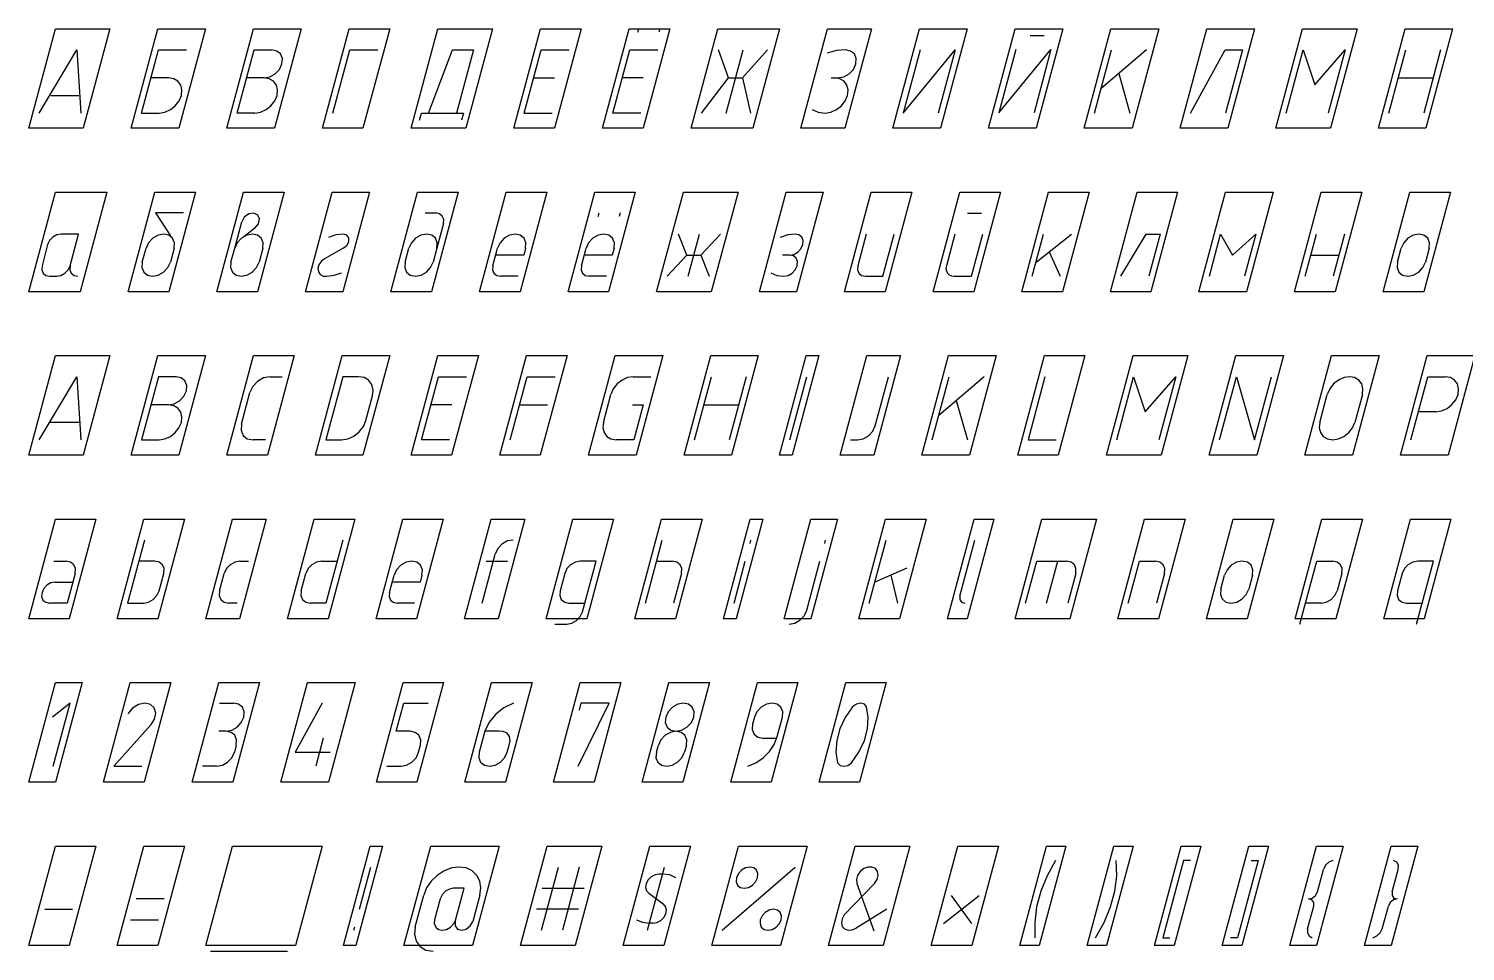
# Model space of a CAD drawing. Extents: x -1 to 358, y -93 to 9.
# Drawn here: x -1.2 to 157.5, y -92.6 to 9.3 of the extents above; entities that cross this region are included whole.
import ezdxf

# ---------------------------------------------------------------- set-up
doc = ezdxf.new("R2010")
doc.units = 0
doc.layers.get('0').update_dxf_attribs({"linetype": 'CONTINUOUS'})
for name, color, linetype in [('GOST_DIGIT', 3, 'CONTINUOUS'), ('GOST_FRAME', 4, 'CONTINUOUS'), ('GOST_LAT_LOW', 6, 'CONTINUOUS'), ('GOST_LAT_UP', 5, 'CONTINUOUS'), ('GOST_LOWER', 1, 'CONTINUOUS'), ('GOST_PUNCT', 2, 'CONTINUOUS'), ('GOST_UPPER', 7, 'CONTINUOUS')]:
    doc.layers.add(name, color=color, linetype=linetype)

# ---------------------------------------------------------------- blocks, each defined once
blk = doc.blocks.new('UP01')
for points in [[(1.1476, 1.691), (5.316, 8.6652), (5.772, 1.691)], [(2.4449, 3.6408), (5.5195, 3.6408)]]:
    blk.add_lwpolyline(points)
blk = doc.blocks.new('UP02')
for points in [[(1.1476, 1.691), (3.0163, 8.6652), (6.1159, 8.6652)], [(1.1476, 1.691), (3.0973, 1.691), (3.724, 1.7909), (4.3226, 2.066), (4.8614, 2.4909), (5.2838, 3.0408), (5.5445, 3.6408), (5.6053, 4.2408), (5.4709, 4.7656), (5.1599, 5.1907), (4.7086, 5.4655), (4.1356, 5.5656), (2.1858, 5.5656)]]:
    blk.add_lwpolyline(points)
blk = doc.blocks.new('UP03')
for points in [[(1.1476, 1.691), (3.0163, 8.6652), (4.9411, 8.6652)], [(4.1106, 5.5656), (4.7439, 5.6905), (5.331, 6.0155), (5.8149, 6.5155), (6.0757, 7.1153), (6.1364, 7.7153), (5.9205, 8.2154), (5.5075, 8.5403), (4.9411, 8.6652)], [(4.1106, 5.5656), (2.1858, 5.5656)], [(3.0724, 1.691), (3.699, 1.7909), (4.3226, 2.066), (4.8615, 2.4909), (5.2838, 3.0408), (5.5446, 3.6408), (5.6053, 4.2408), (5.4711, 4.7656), (5.1599, 5.1907), (4.6836, 5.4655), (4.1106, 5.5656)], [(3.0724, 1.691), (1.1476, 1.691)]]:
    blk.add_lwpolyline(points)
blk = doc.blocks.new('UP04')
blk.add_lwpolyline([(1.1476, 1.691), (3.0163, 8.6652), (6.0911, 8.6652)])
blk = doc.blocks.new('UP05')
for points in [[(1.9223, 1.691), (4.566, 8.6652), (6.8908, 8.6652), (5.022, 1.691)], [(0.9399, 0.9161), (1.1476, 1.691), (5.797, 1.691), (5.5893, 0.9161)]]:
    blk.add_lwpolyline(points)
blk = doc.blocks.new('UP06')
for points in [[(1.1476, 1.691), (3.0163, 8.6652), (6.116, 8.6652)], [(2.1858, 5.5656), (4.5106, 5.5656)], [(1.1476, 1.691), (4.2473, 1.691)]]:
    blk.add_lwpolyline(points)
blk = doc.blocks.new('UP07')
for points in [[(3.9137, 10.615), (4.0142, 10.99)], [(6.339, 10.99), (6.2385, 10.615)], [(4.2473, 1.691), (1.1476, 1.691), (3.0163, 8.6652), (6.116, 8.6652)], [(4.5106, 5.5656), (2.1858, 5.5656)]]:
    blk.add_lwpolyline(points)
blk = doc.blocks.new('UP08')
for points in [[(1.1476, 1.691), (4.1356, 5.5656), (3.0163, 8.6652)], [(3.8723, 1.691), (5.741, 8.6652)], [(4.1356, 5.5656), (5.6854, 5.5656), (8.4408, 8.6652)], [(5.6854, 5.5656), (6.5721, 1.691)]]:
    blk.add_lwpolyline(points)
blk = doc.blocks.new('UP09')
for points in [[(3.3606, 5.5656), (4.1105, 5.5656), (4.7439, 5.6905), (5.3309, 6.0155), (5.8149, 6.5155), (6.0756, 7.1153), (6.1364, 7.7153), (5.9203, 8.2154), (5.5075, 8.5403), (4.941, 8.6652), (3.9461, 8.5902), (2.9158, 8.2904)], [(1.2547, 2.0909), (1.9242, 1.7909), (2.6974, 1.691), (3.324, 1.7909), (3.9477, 2.066), (4.4865, 2.4909), (4.9088, 3.0408), (5.1446, 3.6408), (5.2303, 4.2408), (5.0961, 4.7656), (4.7849, 5.1907), (4.3086, 5.4655), (3.7356, 5.5656)]]:
    blk.add_lwpolyline(points)
blk = doc.blocks.new('UP10')
blk.add_lwpolyline([(3.0163, 8.6652), (1.1476, 1.691), (6.8909, 8.6652), (5.0222, 1.691)])
blk = doc.blocks.new('UP11')
for points in [[(4.6006, 10.2406), (6.1469, 10.2406)], [(3.0241, 8.6943), (1.1556, 1.7212), (6.8947, 8.6943), (5.0263, 1.7212)]]:
    blk.add_lwpolyline(points)
blk = doc.blocks.new('UP12')
for points in [[(1.1476, 1.691), (3.0163, 8.6652)], [(6.8909, 8.6652), (1.8776, 4.4157)], [(3.8197, 6.0655), (5.0471, 1.691)]]:
    blk.add_lwpolyline(points)
blk = doc.blocks.new('UP13')
blk.add_lwpolyline([(1.1476, 1.691), (4.9661, 8.6652), (6.8909, 8.6652), (5.0222, 1.691)])
blk = doc.blocks.new('UP14')
blk.add_lwpolyline([(1.1476, 1.691), (3.0163, 8.6652), (4.3029, 4.7907), (7.6659, 8.6652), (5.7971, 1.691)])
blk = doc.blocks.new('UP15')
for points in [[(1.1476, 1.691), (3.0163, 8.6652)], [(6.8658, 8.6652), (4.9971, 1.691)], [(2.1858, 5.5656), (6.0353, 5.5656)]]:
    blk.add_lwpolyline(points)
blk = doc.blocks.new('LO01')
for points in [[(4.566, 2.881), (5.5037, 6.3806), (3.579, 6.3806), (3.1022, 6.2806), (2.6603, 6.0307), (2.3098, 5.6557), (2.0893, 5.2057), (1.4664, 2.881), (1.4458, 2.4311), (1.5953, 2.0561), (1.9033, 1.8061), (2.3332, 1.7311), (3.1079, 1.7311), (3.5531, 1.8061), (3.995, 2.0561), (4.3704, 2.4311), (4.566, 2.881)], [(4.566, 2.881), (4.5455, 2.4311), (4.695, 2.0561), (5.003, 1.8061), (5.4327, 1.7311)]]:
    blk.add_lwpolyline(points)
blk = doc.blocks.new('LO02')
for points in [[(6.1266, 8.7053), (3.027, 8.7053), (4.6752, 6.1807)], [(5.0884, 4.8308), (5.1425, 5.4057), (4.9266, 5.9056), (4.5203, 6.2557), (3.954, 6.3806), (3.3455, 6.2557), (2.7518, 5.9056), (2.2678, 5.4057), (1.9889, 4.8308)], [(1.5736, 3.281), (1.9889, 4.8308)], [(5.0884, 4.8308), (4.6732, 3.281)], [(1.5736, 3.281), (1.5377, 2.681), (1.7538, 2.1811), (2.1599, 1.8311), (2.7082, 1.7311), (3.3348, 1.8311), (3.9286, 2.1811), (4.4124, 2.681), (4.6732, 3.281)]]:
    blk.add_lwpolyline(points)
blk = doc.blocks.new('LO03')
for points in [[(4.2281, 7.0306), (4.6304, 7.5055), (4.7277, 8.0555), (4.5416, 8.4803), (4.0953, 8.6804), (3.5502, 8.6054), (3.0498, 8.2304), (2.7658, 7.7305)], [(1.5736, 3.281), (1.9889, 4.8308), (2.7658, 7.7305)], [(5.0886, 4.8308), (5.1176, 5.4057), (4.9266, 5.9056), (4.5205, 6.2557), (3.954, 6.3806), (3.3205, 6.2557), (2.7268, 5.9056), (2.268, 5.4057), (1.9889, 4.8308)], [(4.2281, 7.0306), (2.9988, 6.0807)], [(5.0886, 4.8308), (4.6733, 3.281)], [(1.5736, 3.281), (1.5379, 2.681), (1.7289, 2.1811), (2.135, 1.8311), (2.7082, 1.7311), (3.3349, 1.8311), (3.9286, 2.1811), (4.3875, 2.681), (4.6733, 3.281)]]:
    blk.add_lwpolyline(points)
blk = doc.blocks.new('LO04')
for points in [[(4.2039, 6.3806), (3.3588, 6.3056), (2.5469, 5.9806)], [(4.1637, 4.8308), (4.5623, 5.1057), (4.8012, 5.5306), (4.79, 5.9557), (4.5704, 6.2557), (4.2039, 6.3806)], [(4.1637, 4.8308), (2.0989, 3.6558), (1.7437, 3.356), (1.4932, 2.981), (1.386, 2.5811), (1.4356, 2.2061), (1.6301, 1.9061), (1.9582, 1.7311), (2.3581, 1.7311), (3.1849, 1.8311), (4.0085, 2.1061)]]:
    blk.add_lwpolyline(points)
blk = doc.blocks.new('LO05')
for points in [[(3.802, 8.7053), (4.9768, 8.7053)], [(5.812, 7.5305), (5.8324, 7.9805), (5.683, 8.3555), (5.3749, 8.6054), (4.9768, 8.7053)], [(5.0886, 4.8308), (5.1176, 5.4057), (4.9266, 5.9056), (4.5205, 6.2557), (3.954, 6.3806), (3.3205, 6.2557), (2.7268, 5.9056), (2.268, 5.4057), (1.9889, 4.8308)], [(5.812, 7.5305), (5.0886, 4.8308)], [(1.5736, 3.281), (1.9889, 4.8308)], [(5.0886, 4.8308), (4.6733, 3.281)], [(1.5736, 3.281), (1.5379, 2.681), (1.7289, 2.1811), (2.135, 1.8311), (2.7082, 1.7311), (3.3349, 1.8311), (3.9286, 2.1811), (4.3875, 2.681), (4.6733, 3.281)]]:
    blk.add_lwpolyline(points)
blk = doc.blocks.new('LO06')
for points in [[(5.0886, 4.8308), (5.1177, 5.4057), (4.9266, 5.9056), (4.4955, 6.2557), (3.954, 6.3806), (3.3207, 6.2557), (2.7268, 5.9056), (2.268, 5.4057), (1.9889, 4.8308)], [(1.4664, 2.881), (1.9889, 4.8308)], [(5.0886, 4.8308), (4.881, 4.0559), (1.7812, 4.0559)], [(1.4664, 2.881), (1.4208, 2.4311), (1.5705, 2.0561), (1.9034, 1.8061), (2.3082, 1.7311)], [(4.258, 1.7311), (2.3082, 1.7311)]]:
    blk.add_lwpolyline(points)
blk = doc.blocks.new('LO07')
for points in [[(3.2949, 8.3054), (3.402, 8.7053)], [(5.7267, 8.7053), (5.6195, 8.3054)], [(5.0635, 4.8308), (5.1176, 5.4057), (4.9016, 5.9056), (4.4954, 6.2557), (3.9289, 6.3806), (3.3205, 6.2557), (2.7268, 5.9056), (2.2429, 5.4057), (1.9889, 4.8308)], [(1.4664, 2.881), (1.9889, 4.8308)], [(5.0635, 4.8308), (4.8558, 4.0559), (1.7812, 4.0559)], [(1.4664, 2.881), (1.4208, 2.4311), (1.5703, 2.0561), (1.8783, 1.8061), (2.3082, 1.7311)], [(4.2329, 1.7311), (2.3082, 1.7311)]]:
    blk.add_lwpolyline(points)
blk = doc.blocks.new('LO08')
for points in [[(1.1583, 1.7311), (3.3311, 4.0559), (2.4041, 6.3806)], [(3.3311, 4.0559), (4.881, 4.0559), (7.0537, 6.3806)], [(3.4831, 1.7311), (4.7289, 6.3806)], [(4.881, 4.0559), (5.8079, 1.7311)]]:
    blk.add_lwpolyline(points)
blk = doc.blocks.new('LO09')
for points in [[(1.2588, 2.1061), (1.9284, 1.8061), (2.7082, 1.7311), (3.1782, 1.8061), (3.6202, 2.0561), (3.9706, 2.4311), (4.1662, 2.881), (4.2117, 3.3309), (4.0623, 3.7059), (3.7543, 3.9558), (3.3311, 4.0559), (3.8012, 4.1309), (4.2431, 4.3809), (4.5936, 4.7558), (4.7891, 5.2057), (4.8347, 5.6557), (4.6852, 6.0307), (4.3772, 6.2806), (3.954, 6.3806), (3.134, 6.3056), (2.297, 5.9806)], [(3.3311, 4.0559), (2.5562, 4.0559)]]:
    blk.add_lwpolyline(points)
blk = doc.blocks.new('LO10')
blk.add_lwpolyline([(2.4041, 6.3806), (1.4664, 2.881), (1.4458, 2.4311), (1.5953, 2.0561), (1.9033, 1.8061), (2.3332, 1.7311), (4.2579, 1.7311), (5.5037, 6.3806)])
blk = doc.blocks.new('LO11')
for points in [[(3.8023, 8.6943), (5.3486, 8.6943)], [(2.4013, 6.37), (1.467, 2.8834), (1.4263, 2.5803), (1.4718, 2.2973), (1.5887, 2.0547), (1.7824, 1.8728), (2.0356, 1.7617), (2.3178, 1.7212), (4.2583, 1.7212), (5.504, 6.37)]]:
    blk.add_lwpolyline(points)
blk = doc.blocks.new('LO12')
for points in [[(1.1583, 1.7311), (2.4041, 6.3806)], [(1.5736, 3.281), (5.5038, 6.3806)], [(3.0316, 4.4308), (4.258, 1.7311)]]:
    blk.add_lwpolyline(points)
blk = doc.blocks.new('LO13')
blk.add_lwpolyline([(1.1583, 1.7311), (3.9538, 6.3806), (5.4787, 6.3806), (4.2329, 1.7311)])
blk = doc.blocks.new('LO14')
blk.add_lwpolyline([(1.1583, 1.7311), (2.4041, 6.3806), (3.731, 4.0559), (6.2786, 6.3806), (5.0328, 1.7311)])
blk = doc.blocks.new('LO15')
for points in [[(1.1583, 1.7311), (2.4041, 6.3806)], [(5.5038, 6.3806), (4.258, 1.7311)], [(1.7812, 4.0559), (4.881, 4.0559)]]:
    blk.add_lwpolyline(points)
blk = doc.blocks.new('LO16')
for points in [[(5.0884, 4.8308), (5.1176, 5.4057), (4.9266, 5.9056), (4.4954, 6.2557), (3.9538, 6.3806), (3.3205, 6.2557), (2.7267, 5.9056), (2.2678, 5.4057), (1.9889, 4.8308)], [(1.5736, 3.281), (1.9889, 4.8308)], [(5.0884, 4.8308), (4.6732, 3.281)], [(1.5736, 3.281), (1.5377, 2.681), (1.7287, 2.1811), (2.135, 1.8311), (2.708, 1.7311), (3.3098, 1.8311), (3.9286, 2.1811), (4.3875, 2.681), (4.6732, 3.281)]]:
    blk.add_lwpolyline(points)
blk = doc.blocks.new('LU01')
for points in [[(1.149, 1.6963), (5.3174, 8.6705), (5.7734, 1.6963)], [(5.6142, 3.621), (2.3395, 3.621)]]:
    blk.add_lwpolyline(points)
blk = doc.blocks.new('LU02')
for points in [[(4.1369, 5.5708), (4.7453, 5.6958), (5.3323, 6.0207), (5.8163, 6.5206), (6.1019, 7.1206), (6.1378, 7.7206), (5.9217, 8.2205), (5.5089, 8.5454), (4.9675, 8.6705), (3.0177, 8.6705), (1.149, 1.6963)], [(1.149, 1.6963), (3.0988, 1.6963), (3.7254, 1.7962), (4.3241, 2.0713), (4.8628, 2.4961), (5.2785, 3.0211), (5.5392, 3.621), (5.6, 4.2209), (5.4723, 4.7709), (5.1613, 5.1959), (4.71, 5.4708), (4.1369, 5.5708), (2.1871, 5.5708)]]:
    blk.add_lwpolyline(points)
blk = doc.blocks.new('LU03')
for points in [[(4.7674, 8.6705), (4.0591, 8.5454), (3.3769, 8.1455), (2.8547, 7.5956), (2.5489, 6.9207)], [(4.7674, 8.6705), (6.1174, 8.6705)], [(1.6178, 3.446), (2.5489, 6.9207)], [(1.6178, 3.446), (1.562, 2.771), (1.7828, 2.1961), (2.2574, 1.8212), (2.8987, 1.6963)], [(4.2487, 1.6963), (2.8987, 1.6963)]]:
    blk.add_lwpolyline(points)
blk = doc.blocks.new('LU04')
blk.add_lwpolyline([(1.149, 1.6963), (2.8739, 1.6963), (3.5755, 1.7962), (4.231, 2.0962), (4.8331, 2.5711), (5.2939, 3.1711), (5.568, 3.821), (6.2981, 6.5457), (6.3723, 7.1956), (6.233, 7.7956), (5.8854, 8.2705), (5.3907, 8.5705), (4.7427, 8.6705), (3.0177, 8.6705), (1.149, 1.6963)])
blk = doc.blocks.new('LU05')
for points in [[(4.2485, 1.6963), (1.149, 1.6963), (3.0177, 8.6705), (6.1173, 8.6705)], [(4.5118, 5.5708), (2.1871, 5.5708)]]:
    blk.add_lwpolyline(points)
blk = doc.blocks.new('LU06')
for points in [[(1.149, 1.6963), (3.0177, 8.6705), (6.1174, 8.6705)], [(2.1871, 5.5708), (5.2869, 5.5708)]]:
    blk.add_lwpolyline(points)
blk = doc.blocks.new('LU07')
for points in [[(4.9425, 8.6705), (4.3158, 8.5705), (3.7173, 8.2955), (3.1784, 7.8706), (2.7561, 7.3207), (2.4953, 6.7207)], [(4.9425, 8.6705), (6.8923, 8.6705)], [(1.6647, 3.621), (2.4953, 6.7207)], [(4.8869, 5.5708), (6.0618, 5.5708), (5.0236, 1.6963), (3.0738, 1.6963)], [(1.6647, 3.621), (1.6041, 3.0211), (1.7383, 2.4961), (2.0495, 2.0713), (2.5006, 1.7962), (3.0738, 1.6963)]]:
    blk.add_lwpolyline(points)
blk = doc.blocks.new('LU08')
for points in [[(1.149, 1.6963), (3.0177, 8.6705)], [(6.8672, 8.6705), (4.9985, 1.6963)], [(2.1871, 5.5708), (6.0367, 5.5708)]]:
    blk.add_lwpolyline(points)
blk = doc.blocks.new('LU09')
blk.add_lwpolyline([(1.149, 1.6963), (3.0177, 8.6705)])
blk = doc.blocks.new('LU10')
blk.add_lwpolyline([(1.149, 1.6963), (1.9239, 1.6963), (2.5572, 1.8212), (3.1443, 2.1461), (3.6032, 2.6461), (3.8889, 3.2461), (5.3423, 8.6705)])
blk = doc.blocks.new('LU11')
for points in [[(1.149, 1.6963), (3.0177, 8.6705)], [(6.8923, 8.6705), (1.8723, 4.3959)], [(3.7893, 6.0457), (5.0486, 1.6963)]]:
    blk.add_lwpolyline(points)
blk = doc.blocks.new('LU12')
blk.add_lwpolyline([(3.0177, 8.6705), (1.149, 1.6963), (4.2487, 1.6963)])
blk = doc.blocks.new('LU13')
blk.add_lwpolyline([(1.149, 1.6963), (3.0177, 8.6705), (4.3043, 4.7958), (7.6673, 8.6705), (5.7985, 1.6963)])
blk = doc.blocks.new('LU14')
blk.add_lwpolyline([(1.149, 1.6963), (3.0177, 8.6705), (5.0236, 1.6963), (6.8923, 8.6705)])
blk = doc.blocks.new('LU15')
for points in [[(6.3697, 6.7207), (6.4306, 7.3207), (6.303, 7.8706), (5.9918, 8.2955), (5.5156, 8.5705), (4.9675, 8.6705), (4.3407, 8.5705), (3.7171, 8.2955), (3.1784, 7.8706), (2.756, 7.3207), (2.4953, 6.7207)], [(1.6647, 3.621), (2.4953, 6.7207)], [(6.3697, 6.7207), (5.5392, 3.621)], [(1.6647, 3.621), (1.6039, 3.0211), (1.7383, 2.4961), (2.0493, 2.0713), (2.5256, 1.7962), (3.0988, 1.6963), (3.7004, 1.7962), (4.3241, 2.0713), (4.8629, 2.4961), (5.2785, 3.0211), (5.5392, 3.621)]]:
    blk.add_lwpolyline(points)
blk = doc.blocks.new('LU16')
for points in [[(1.149, 1.6963), (3.0177, 8.6705), (4.9425, 8.6705)], [(3.9043, 4.7958), (4.5311, 4.8959), (5.1547, 5.1708), (5.6935, 5.5959), (6.1092, 6.1207), (6.3699, 6.7207), (6.4307, 7.3207), (6.303, 7.8706), (5.992, 8.2955), (5.5158, 8.5705), (4.9425, 8.6705)], [(3.9043, 4.7958), (1.9795, 4.7958)]]:
    blk.add_lwpolyline(points)
blk = doc.blocks.new('LL01')
for points in [[(2.7737, 6.3609), (4.1236, 6.3609)], [(5.1117, 5.0109), (5.1525, 5.5359), (4.9913, 5.9609), (4.6217, 6.2608), (4.1236, 6.3609)], [(5.1117, 5.0109), (4.2276, 1.7113), (2.3028, 1.7113)], [(2.9257, 4.0361), (2.4558, 3.9611), (2.0138, 3.7111), (1.6634, 3.3362), (1.4678, 2.8862), (1.4222, 2.4362), (1.5717, 2.0613), (1.8797, 1.8112), (2.3028, 1.7113)], [(2.9257, 4.0361), (4.8505, 4.0361)]]:
    blk.add_lwpolyline(points)
blk = doc.blocks.new('LL02')
blk.add_lwpolyline([(3.0218, 8.6857), (1.153, 1.7113), (2.9027, 1.7113), (3.4612, 1.8363), (3.9598, 2.1112), (4.3803, 2.5612), (4.621, 3.0862), (5.1367, 5.0109), (5.1774, 5.5359), (4.9913, 5.9609), (4.6468, 6.2608), (4.1486, 6.3609), (2.3988, 6.3609)])
blk = doc.blocks.new('LL03')
for points in [[(3.7488, 6.3609), (3.2219, 6.2608), (2.6916, 5.9609), (2.2779, 5.5359), (2.0371, 5.0109)], [(3.7488, 6.3609), (4.7236, 6.3609)], [(1.5214, 3.0862), (2.0371, 5.0109)], [(1.5214, 3.0862), (1.4808, 2.5612), (1.6601, 2.1112), (2.0364, 1.8363), (2.503, 1.7113)], [(3.4778, 1.7113), (2.503, 1.7113)]]:
    blk.add_lwpolyline(points)
blk = doc.blocks.new('LL04')
for points in [[(6.1213, 8.6857), (4.2526, 1.7113), (2.5028, 1.7113)], [(3.7487, 6.3609), (3.1968, 6.2608), (2.6916, 5.9609), (2.2777, 5.5359), (2.0371, 5.0109)], [(3.7487, 6.3609), (5.4984, 6.3609)], [(1.5214, 3.0862), (2.0371, 5.0109)], [(1.5214, 3.0862), (1.4807, 2.5612), (1.6601, 2.1112), (2.0113, 1.8363), (2.5028, 1.7113)]]:
    blk.add_lwpolyline(points)
blk = doc.blocks.new('LL05')
for points in [[(5.0583, 4.811), (5.119, 5.411), (4.903, 5.9109), (4.4968, 6.2608), (3.9238, 6.3609), (3.3219, 6.2608), (2.7283, 5.9109), (2.2444, 5.411), (1.9836, 4.811)], [(1.4678, 2.8862), (1.9836, 4.811)], [(5.0583, 4.811), (4.8507, 4.0361), (1.7759, 4.0361)], [(1.4678, 2.8862), (1.4222, 2.4362), (1.5717, 2.0613), (1.8797, 1.8112), (2.3029, 1.7113)], [(4.2278, 1.7113), (2.3029, 1.7113)]]:
    blk.add_lwpolyline(points)
blk = doc.blocks.new('LL06')
for points in [[(5.3466, 8.6857), (4.7197, 8.5856), (4.1261, 8.2357), (3.6672, 7.7356), (3.3814, 7.1358)], [(1.9279, 1.7113), (3.3814, 7.1358)], [(2.3988, 6.3609), (4.7236, 6.3609)]]:
    blk.add_lwpolyline(points)
blk = doc.blocks.new('LL07')
blk.add_lwpolyline([(0.93, -0.6135), (2.2798, -0.6135), (2.8134, -0.4884), (3.3371, -0.2134), (3.7574, 0.2364), (3.9982, 0.7614), (5.4986, 6.3609), (3.7487, 6.3609), (3.2219, 6.2608), (2.6916, 5.9609), (2.2777, 5.5359), (2.0371, 5.0109), (1.5214, 3.0862), (1.4807, 2.5612), (1.6601, 2.1112), (2.0364, 1.8363), (2.5028, 1.7113), (4.2527, 1.7113)])
blk = doc.blocks.new('LL08')
for points in [[(1.153, 1.7113), (3.0218, 8.6857)], [(2.3988, 6.3609), (4.1236, 6.3609)], [(5.1368, 5.0109), (5.1776, 5.5359), (4.9915, 5.9609), (4.6218, 6.2608), (4.1236, 6.3609)], [(5.1368, 5.0109), (4.2527, 1.7113)]]:
    blk.add_lwpolyline(points)
blk = doc.blocks.new('LL09')
for points in [[(2.9213, 8.3107), (3.0218, 8.6857)], [(1.153, 1.7113), (2.3988, 6.3609)]]:
    blk.add_lwpolyline(points)
blk = doc.blocks.new('LL10')
for points in [[(4.4711, 8.3107), (4.5716, 8.6857)], [(0.5301, -0.6135), (1.1636, -0.4884), (1.7572, -0.1384), (2.2412, 0.3615), (2.4952, 0.9364), (3.9487, 6.3609)]]:
    blk.add_lwpolyline(points)
blk = doc.blocks.new('LL11')
for points in [[(1.153, 1.7113), (3.0218, 8.6857)], [(5.2909, 5.5859), (1.7759, 4.0361)], [(3.5334, 4.811), (4.2527, 1.7113)]]:
    blk.add_lwpolyline(points)
blk = doc.blocks.new('LL12')
for points in [[(1.3606, 2.4862), (3.0218, 8.6857)], [(1.3606, 2.4862), (1.3603, 2.1112), (1.5615, 1.8363), (1.9279, 1.7113)]]:
    blk.add_lwpolyline(points)
blk = doc.blocks.new('LL13')
for points in [[(1.153, 1.7113), (2.3988, 6.3609), (5.6735, 6.3609)], [(3.4778, 1.7113), (4.7236, 6.3609)], [(6.6867, 5.0109), (6.7023, 5.5359), (6.5413, 5.9609), (6.1717, 6.2608), (5.6735, 6.3609)], [(6.6867, 5.0109), (5.8026, 1.7113)]]:
    blk.add_lwpolyline(points)
blk = doc.blocks.new('LL14')
for points in [[(1.153, 1.7113), (2.3988, 6.3609), (4.1486, 6.3609)], [(5.1368, 5.0109), (5.1774, 5.5359), (4.9915, 5.9609), (4.6468, 6.2608), (4.1486, 6.3609)], [(5.1368, 5.0109), (4.2527, 1.7113)]]:
    blk.add_lwpolyline(points)
blk = doc.blocks.new('LL15')
for points in [[(5.0831, 4.811), (5.119, 5.411), (4.9278, 5.9109), (4.5217, 6.2608), (3.9485, 6.3609), (3.3219, 6.2608), (2.7281, 5.9109), (2.2692, 5.411), (1.9836, 4.811)], [(1.5683, 3.2612), (1.9836, 4.811)], [(5.0831, 4.811), (4.6678, 3.2612)], [(1.5683, 3.2612), (1.5391, 2.6863), (1.7301, 2.1862), (2.1364, 1.8363), (2.7027, 1.7113), (3.3362, 1.8363), (3.9298, 2.1862), (4.3889, 2.6863), (4.6678, 3.2612)]]:
    blk.add_lwpolyline(points)
blk = doc.blocks.new('LL16')
for points in [[(0.5301, -0.6135), (2.3988, 6.3609), (4.1486, 6.3609)], [(5.1368, 5.0109), (5.1774, 5.5359), (4.9915, 5.9609), (4.6218, 6.2608), (4.1486, 6.3609)], [(5.1368, 5.0109), (4.6211, 3.0862)], [(2.9027, 1.7113), (1.153, 1.7113)], [(2.9027, 1.7113), (3.4363, 1.8363), (3.9599, 2.1112), (4.3803, 2.5612), (4.6211, 3.0862)]]:
    blk.add_lwpolyline(points)
blk = doc.blocks.new('LL17')
blk.add_lwpolyline([(3.6048, -0.6135), (5.4736, 6.3609), (3.7488, 6.3609), (3.197, 6.2608), (2.6667, 5.9609), (2.2779, 5.5359), (2.0371, 5.0109), (1.5214, 3.0862), (1.4808, 2.5612), (1.6351, 2.1112), (2.0115, 1.8363), (2.503, 1.7113), (4.2278, 1.7113)])
blk = doc.blocks.new('DG01')
blk.add_lwpolyline([(2.7134, 1.7514), (4.5822, 8.7256), (2.6172, 7.1758)])
blk = doc.blocks.new('DG02')
for points in [[(4.5823, 8.7256), (3.8672, 8.5756), (3.2101, 8.1757), (2.7177, 7.5508)], [(5.2709, 6.351), (5.6634, 6.9759), (5.7874, 7.6258), (5.6166, 8.2008), (5.192, 8.5756), (4.5823, 8.7256)], [(5.2709, 6.351), (1.1637, 1.7514), (4.2635, 1.7514)]]:
    blk.add_lwpolyline(points)
blk = doc.blocks.new('DG03')
for points in [[(3.0325, 8.7256), (4.5823, 8.7256)], [(3.7518, 5.6261), (4.3786, 5.726), (4.9722, 6.0759), (5.4311, 6.576), (5.7169, 7.1758), (5.7459, 7.7508), (5.5617, 8.2758), (5.1489, 8.6007), (4.5823, 8.7256)], [(3.7518, 5.6261), (2.9769, 5.6261)], [(4.8864, 4.0762), (4.9221, 4.676), (4.7311, 5.1761), (4.3183, 5.501), (3.7518, 5.6261)], [(2.7136, 1.7514), (3.3471, 1.8765), (3.934, 2.2014), (4.3929, 2.7013), (4.6787, 3.3013)], [(4.8864, 4.0762), (4.6787, 3.3013)], [(2.7136, 1.7514), (1.1637, 1.7514)]]:
    blk.add_lwpolyline(points)
blk = doc.blocks.new('DG04')
for points in [[(4.5823, 8.7256), (1.579, 3.3013), (5.4535, 3.3013)], [(4.6939, 4.8511), (3.8634, 1.7514)]]:
    blk.add_lwpolyline(points)
blk = doc.blocks.new('DG05')
blk.add_lwpolyline([(1.1637, 1.7514), (2.6887, 1.7514), (3.322, 1.8765), (3.9091, 2.2014), (4.3929, 2.7013), (4.6538, 3.3013), (4.8614, 4.0762), (4.9221, 4.676), (4.7062, 5.1761), (4.2932, 5.501), (3.7269, 5.6261), (2.202, 5.6261), (3.0325, 8.7256), (5.7323, 8.7256)])
blk = doc.blocks.new('DG06')
blk.add_lwpolyline([(5.3573, 8.7256), (4.3235, 8.2258), (3.4109, 7.5258), (2.6948, 6.6258), (2.202, 5.6261), (1.579, 3.3013), (1.5433, 2.7013), (1.7343, 2.2014), (2.1722, 1.8765), (2.7136, 1.7514), (3.3471, 1.8765), (3.934, 2.2014), (4.3929, 2.7013), (4.6787, 3.3013), (4.8864, 4.0762), (4.9954, 4.5761), (4.9159, 5.0261), (4.6665, 5.4011), (4.2451, 5.601), (3.7518, 5.6261), (2.202, 5.6261)])
blk = doc.blocks.new('DG07')
blk.add_lwpolyline([(2.7136, 1.7514), (6.1322, 8.7256), (3.0325, 8.7256), (2.8248, 7.9507)])
blk = doc.blocks.new('DG08')
for points in [[(5.7169, 7.1758), (5.7459, 7.7508), (5.5367, 8.2758), (5.1239, 8.6007), (4.5823, 8.7256), (3.9489, 8.6007), (3.3619, 8.2758), (2.8714, 7.7508), (2.6172, 7.1758), (2.5566, 6.576), (2.7725, 6.0759), (3.1786, 5.726), (3.7518, 5.6261), (4.3536, 5.726), (4.9473, 6.0759), (5.4311, 6.576), (5.7169, 7.1758)], [(4.8864, 4.0762), (4.9221, 4.676), (4.7062, 5.1761), (4.2933, 5.501), (3.7518, 5.6261), (3.1183, 5.501), (2.5314, 5.1761), (2.0475, 4.676), (1.7867, 4.0762)], [(1.579, 3.3013), (1.5184, 2.7013), (1.7343, 2.2014), (2.1471, 1.8765), (2.7136, 1.7514), (3.3221, 1.8765), (3.9091, 2.2014), (4.3929, 2.7013), (4.6787, 3.3013)], [(1.579, 3.3013), (1.7867, 4.0762)], [(4.8864, 4.0762), (4.6787, 3.3013)]]:
    blk.add_lwpolyline(points)
blk = doc.blocks.new('DG09')
blk.add_lwpolyline([(1.8886, 1.7514), (2.764, 2.1264), (3.5864, 2.6764), (4.2738, 3.3763), (4.7881, 4.1762), (5.1225, 5.051), (5.6918, 7.1758), (5.7526, 7.7758), (5.5367, 8.2758), (5.1238, 8.6007), (4.5574, 8.7256), (3.9489, 8.6007), (3.3619, 8.2758), (2.8779, 7.7758), (2.6172, 7.1758), (2.4096, 6.401), (2.3488, 5.801), (2.5648, 5.301), (2.9777, 4.976), (3.5192, 4.8511), (5.0689, 4.8511)])
blk = doc.blocks.new('DG10')
for points in [[(3.6751, 8.3257), (2.8605, 7.1508), (2.2689, 5.876), (1.9273, 4.6012), (1.8357, 3.3262), (2.014, 2.1264)], [(3.5639, 2.1264), (4.3853, 3.3262), (4.977, 4.6012), (5.3186, 5.876), (5.4101, 7.1508), (5.225, 8.3257)], [(5.225, 8.3257), (4.9804, 8.6257), (4.5572, 8.7256), (4.1056, 8.6257), (3.6751, 8.3257)], [(2.014, 2.1264), (2.2904, 1.8514), (2.6885, 1.7514), (3.1653, 1.8514), (3.5639, 2.1264)]]:
    blk.add_lwpolyline(points)
blk = doc.blocks.new('PN01')
blk.add_lwpolyline([(1.7732, 4.0259), (4.8478, 4.0259)])
blk = doc.blocks.new('PN02')
for points in [[(5.1808, 5.1756), (2.0813, 5.1756)], [(1.4584, 2.851), (4.5579, 2.851)]]:
    blk.add_lwpolyline(points)
blk = doc.blocks.new('PN03')
blk.add_lwpolyline([(0.5273, -0.6237), (9.0263, -0.6237)])
blk = doc.blocks.new('PN04')
for points in [[(1.7732, 4.0259), (3.019, 8.6753)], [(1.1502, 1.7011), (1.2507, 2.0761)]]:
    blk.add_lwpolyline(points)
blk = doc.blocks.new('PN05')
for points in [[(8.3628, 5.5757), (8.4772, 6.3756), (8.3781, 7.1254), (8.0457, 7.7504), (7.5296, 8.2504), (6.8669, 8.5753), (6.0938, 8.6753), (5.2669, 8.5753), (4.43, 8.2504), (3.6711, 7.7504), (3.0036, 7.1254), (2.5027, 6.3756), (2.1885, 5.5757)], [(5.6611, 2.6759), (6.6457, 6.3506), (5.4709, 6.3506), (5.019, 6.2505), (4.577, 6.0006), (4.2017, 5.6256), (4.0061, 5.1756), (3.3832, 2.851), (3.3443, 2.4259), (3.5121, 2.026), (3.8201, 1.7761), (4.225, 1.7011), (4.695, 1.7761), (5.1369, 2.026), (5.494, 2.4259), (5.708, 2.851)], [(1.2507, 2.0761), (2.1885, 5.5757)], [(8.3628, 5.5757), (7.5858, 2.6759)], [(1.2507, 2.0761), (1.1547, 1.2511), (1.3288, 0.5012), (1.7679, -0.0987), (2.4107, -0.4987), (3.2271, -0.6237)], [(5.6611, 2.6759), (5.652, 2.176), (5.9083, 1.8261), (6.3747, 1.7011), (6.8832, 1.8261), (7.327, 2.176), (7.5858, 2.6759)]]:
    blk.add_lwpolyline(points)
blk = doc.blocks.new('PN06')
for points in [[(2.3251, 1.7011), (4.1939, 8.6753)], [(6.4937, 8.6753), (4.625, 1.7011)], [(2.3961, 6.3506), (7.0457, 6.3506)], [(6.4228, 4.0259), (1.7732, 4.0259)]]:
    blk.add_lwpolyline(points)
blk = doc.blocks.new('PN07')
for points in [[(2.7001, 1.7011), (4.5688, 8.6753)], [(5.8039, 7.5004), (5.1343, 7.8004), (4.3612, 7.9004), (3.9613, 7.9004), (3.5163, 7.8254), (3.106, 7.6005), (2.7623, 7.2505), (2.53, 6.8505), (2.4662, 6.4255), (2.5658, 6.0507), (2.8171, 5.7756), (4.4269, 4.6007)], [(3.2827, 2.476), (3.7277, 2.551), (4.1381, 2.776), (4.5, 3.1009), (4.714, 3.5258), (4.7778, 3.9509), (4.6782, 4.3258), (4.4269, 4.6007)], [(1.4584, 2.851), (2.1347, 2.5759), (2.9078, 2.476)], [(3.2827, 2.476), (2.9078, 2.476)]]:
    blk.add_lwpolyline(points)
blk = doc.blocks.new('PN08')
for points in [[(1.1502, 1.7011), (9.2184, 8.6753)], [(5.029, 7.5004), (5.0745, 7.9504), (4.9251, 8.3254), (4.6171, 8.5753), (4.194, 8.6753), (3.7172, 8.5753), (3.2753, 8.3254), (2.9249, 7.9504), (2.7042, 7.5004), (2.6837, 7.0504), (2.8332, 6.6756), (3.1412, 6.4255), (3.5711, 6.3506), (4.041, 6.4255), (4.483, 6.6756), (4.8334, 7.0504), (5.029, 7.5004)], [(7.6578, 2.851), (7.7033, 3.3008), (7.5539, 3.6758), (7.2459, 3.9258), (6.8227, 4.0259), (6.3459, 3.9258), (5.9041, 3.6758), (5.5535, 3.3008), (5.333, 2.851), (5.3191, 2.4259), (5.462, 2.026), (5.7699, 1.7761), (6.1998, 1.7011), (6.6699, 1.7761), (7.1118, 2.026), (7.4689, 2.4259), (7.6578, 2.851)]]:
    blk.add_lwpolyline(points)
blk = doc.blocks.new('PN09')
for points in [[(1.7308, 3.4009), (5.0614, 6.8755), (5.3504, 7.3005), (5.4709, 7.7504), (5.4097, 8.1754), (5.1719, 8.5003), (4.7872, 8.6503), (4.3372, 8.6503), (3.897, 8.5003), (3.485, 8.1754), (3.1962, 7.7504), (3.0757, 7.3005), (3.1118, 6.8755), (5.0115, 1.651)], [(1.7308, 3.4009), (1.4918, 2.9759), (1.4214, 2.526), (1.514, 2.126), (1.7655, 1.8511), (2.1502, 1.7011), (2.6068, 1.726), (3.0604, 1.9261)], [(6.4228, 4.0259), (3.0604, 1.9261)]]:
    blk.add_lwpolyline(points)
blk = doc.blocks.new('PN10')
for points in [[(1.3445, 2.4259), (5.2748, 5.5257)], [(2.175, 5.5257), (4.4442, 2.4259)]]:
    blk.add_lwpolyline(points)
blk = doc.blocks.new('PN11')
blk.add_lwpolyline([(3.9383, 9.4003), (3.0144, 7.7254), (2.309, 6.0256), (1.8401, 4.2758), (1.6279, 2.551), (1.6542, 0.8761)])
blk = doc.blocks.new('PN12')
blk.add_lwpolyline([(0.9292, 0.8761), (1.878, 2.551), (2.5901, 4.2758), (3.059, 6.0256), (3.2645, 7.7254), (3.2133, 9.4003)])
blk = doc.blocks.new('PN13')
blk.add_lwpolyline([(3.9882, 9.4003), (3.2133, 9.4003), (0.9292, 0.8761), (1.7041, 0.8761)])
blk = doc.blocks.new('PN14')
blk.add_lwpolyline([(3.2133, 9.4003), (3.9882, 9.4003), (1.7041, 0.8761), (0.9292, 0.8761)])
blk = doc.blocks.new('PN15')
for points in [[(1.9654, 1.8511), (2.6419, 4.3757), (2.6424, 4.7507), (2.4228, 5.0507), (2.0746, 5.1507), (2.4763, 5.2506), (2.85, 5.5257), (3.0571, 5.9256), (3.7269, 8.4253)], [(4.7631, 9.4003), (4.3163, 9.2252), (3.9476, 8.8753), (3.7269, 8.4253)], [(1.9654, 1.8511), (1.9516, 1.426), (2.1327, 1.0761), (2.4791, 0.8761)]]:
    blk.add_lwpolyline(points)
blk = doc.blocks.new('PN16')
for points in [[(3.0571, 5.9256), (3.7269, 8.4253), (3.7476, 8.8753), (3.5663, 9.2252), (3.2133, 9.4003)], [(3.6244, 5.1507), (3.1977, 5.0507), (2.8423, 4.7507), (2.6419, 4.3757)], [(3.0571, 5.9256), (3.0499, 5.5257), (3.2513, 5.2506), (3.6244, 5.1507)], [(0.9292, 0.8761), (1.3827, 1.0761), (1.7515, 1.426), (1.9654, 1.8511), (2.6419, 4.3757)]]:
    blk.add_lwpolyline(points)

msp = doc.modelspace()

# ---------------------------------------------------------------- linework, layer by layer
at = {"layer": 'GOST_FRAME'}
for points in [[(1.7918, 9.2788), (7.8052, 9.2788), (4.8577, -1.7212), (-1.1556, -1.7212)], [(13.1107, 9.2788), (18.3741, 9.2788), (15.4267, -1.7212), (10.1633, -1.7212)], [(23.6797, 9.2788), (28.9432, 9.2788), (25.9958, -1.7212), (20.7322, -1.7212)], [(34.2488, 9.2788), (38.7124, 9.2788), (35.765, -1.7212), (31.3013, -1.7212)], [(44.018, 9.2788), (50.0563, 9.2788), (47.1089, -1.7212), (41.0706, -1.7212)], [(55.3619, 9.2788), (59.8505, 9.2788), (56.903, -1.7212), (52.4144, -1.7212)], [(65.156, 9.2788), (69.6447, 9.2788), (66.6972, -1.7212), (62.2086, -1.7212)], [(74.9502, 9.2788), (81.7636, 9.2788), (78.8162, -1.7212), (72.0028, -1.7212)], [(87.0692, 9.2788), (91.9326, 9.2788), (88.9852, -1.7212), (84.1217, -1.7212)], [(97.2382, 9.2788), (102.5017, 9.2788), (99.5543, -1.7212), (94.2907, -1.7212)], [(107.8073, 9.2788), (113.0668, 9.2788), (110.1194, -1.7212), (104.8598, -1.7212)], [(118.3723, 9.2788), (123.6608, 9.2788), (120.7134, -1.7212), (115.4249, -1.7212)], [(128.9664, 9.2788), (134.2299, 9.2788), (131.2825, -1.7212), (126.019, -1.7212)], [(139.5355, 9.2788), (145.574, 9.2788), (142.6265, -1.7212), (136.5881, -1.7212)], [(150.8795, 9.2788), (156.118, 9.2788), (153.1705, -1.7212), (147.9321, -1.7212)], [(1.7918, -8.7756), (7.4551, -8.7756), (4.5077, -19.7756), (-1.1556, -19.7756)], [(12.7607, -8.7756), (17.2491, -8.7756), (14.3017, -19.7756), (9.8132, -19.7756)], [(22.5547, -8.7756), (27.0433, -8.7756), (24.0959, -19.7756), (19.6073, -19.7756)], [(32.3489, -8.7756), (36.4874, -8.7756), (33.54, -19.7756), (29.4014, -19.7756)], [(41.793, -8.7756), (46.2816, -8.7756), (43.3342, -19.7756), (38.8456, -19.7756)], [(51.5872, -8.7756), (56.0758, -8.7756), (53.1283, -19.7756), (48.6397, -19.7756)], [(61.3813, -8.7756), (65.8449, -8.7756), (62.8974, -19.7756), (58.4339, -19.7756)], [(71.1504, -8.7756), (77.1889, -8.7756), (74.2414, -19.7756), (68.203, -19.7756)], [(82.4944, -8.7756), (86.5831, -8.7756), (83.6357, -19.7756), (79.547, -19.7756)], [(91.8887, -8.7756), (96.3771, -8.7756), (93.4297, -19.7756), (88.9412, -19.7756)], [(101.6827, -8.7756), (106.1742, -8.7756), (103.2268, -19.7756), (98.7352, -19.7756)], [(111.4798, -8.7756), (115.9684, -8.7756), (113.021, -19.7756), (108.5324, -19.7756)], [(121.274, -8.7756), (125.7375, -8.7756), (122.79, -19.7756), (118.3265, -19.7756)], [(131.043, -8.7756), (136.3064, -8.7756), (133.359, -19.7756), (128.0956, -19.7756)], [(141.612, -8.7756), (146.1006, -8.7756), (143.1532, -19.7756), (138.6645, -19.7756)], [(151.4061, -8.7756), (155.8946, -8.7756), (152.9472, -19.7756), (148.4587, -19.7756)], [(1.7918, -26.83), (7.8052, -26.83), (4.8577, -37.83), (-1.1556, -37.83)], [(13.1107, -26.83), (18.3741, -26.83), (15.4267, -37.83), (10.1633, -37.83)], [(23.6797, -26.83), (28.1683, -26.83), (25.2208, -37.83), (20.7322, -37.83)], [(33.4738, -26.83), (38.7124, -26.83), (35.765, -37.83), (30.5264, -37.83)], [(44.018, -26.83), (48.5065, -26.83), (45.559, -37.83), (41.0706, -37.83)], [(53.812, -26.83), (58.3006, -26.83), (55.3532, -37.83), (50.8646, -37.83)], [(63.6062, -26.83), (68.8697, -26.83), (65.9223, -37.83), (60.6587, -37.83)], [(74.1753, -26.83), (79.4137, -26.83), (76.4663, -37.83), (71.2278, -37.83)], [(84.7193, -26.83), (86.1082, -26.83), (83.1607, -37.83), (81.7718, -37.83)], [(91.4137, -26.83), (95.1273, -26.83), (92.1798, -37.83), (88.4663, -37.83)], [(100.4328, -26.83), (105.7213, -26.83), (102.7739, -37.83), (97.4854, -37.83)], [(111.0269, -26.83), (115.5155, -26.83), (112.568, -37.83), (108.0794, -37.83)], [(120.821, -26.83), (126.8595, -26.83), (123.9121, -37.83), (117.8736, -37.83)], [(132.1651, -26.83), (137.4286, -26.83), (134.4812, -37.83), (129.2176, -37.83)], [(142.7342, -26.83), (147.9976, -26.83), (145.0501, -37.83), (139.7867, -37.83)], [(153.3031, -26.83), (158.5667, -26.83), (155.6192, -37.83), (150.3557, -37.83)], [(1.7918, -44.8844), (6.2553, -44.8844), (3.3079, -55.8844), (-1.1556, -55.8844)], [(11.5609, -44.8844), (16.0493, -44.8844), (13.1019, -55.8844), (8.6134, -55.8844)], [(21.3549, -44.8844), (25.0686, -44.8844), (22.1211, -55.8844), (18.4074, -55.8844)], [(30.3741, -44.8844), (34.8626, -44.8844), (31.9151, -55.8844), (27.4267, -55.8844)], [(40.1681, -44.8844), (44.6318, -44.8844), (41.6844, -55.8844), (37.2207, -55.8844)], [(49.9374, -44.8844), (53.651, -44.8844), (50.7036, -55.8844), (46.9899, -55.8844)], [(58.9566, -44.8844), (63.4452, -44.8844), (60.4978, -55.8844), (56.0092, -55.8844)], [(68.7508, -44.8844), (73.2394, -44.8844), (70.2919, -55.8844), (65.8033, -55.8844)], [(78.5449, -44.8844), (79.9338, -44.8844), (76.9864, -55.8844), (75.5975, -55.8844)], [(85.2394, -44.8844), (88.1781, -44.8844), (85.2307, -55.8844), (82.2919, -55.8844)], [(93.4837, -44.8844), (97.9723, -44.8844), (95.0249, -55.8844), (90.5363, -55.8844)], [(103.2779, -44.8844), (105.4417, -44.8844), (102.4943, -55.8844), (100.3304, -55.8844)], [(110.7472, -44.8844), (116.7857, -44.8844), (113.8383, -55.8844), (107.7998, -55.8844)], [(122.0913, -44.8844), (126.5799, -44.8844), (123.6325, -55.8844), (119.1438, -55.8844)], [(131.8855, -44.8844), (136.3739, -44.8844), (133.4265, -55.8844), (128.938, -55.8844)], [(141.6795, -44.8844), (146.1681, -44.8844), (143.2206, -55.8844), (138.732, -55.8844)], [(151.4736, -44.8844), (155.9373, -44.8844), (152.9899, -55.8844), (148.5262, -55.8844)], [(1.7918, -62.9388), (4.7304, -62.9388), (1.783, -73.9388), (-1.1556, -73.9388)], [(10.0359, -62.9388), (14.5246, -62.9388), (11.5771, -73.9388), (7.0885, -73.9388)], [(19.8301, -62.9388), (24.3187, -62.9388), (21.3713, -73.9388), (16.8827, -73.9388)], [(29.6243, -62.9388), (34.8877, -62.9388), (31.9402, -73.9388), (26.6768, -73.9388)], [(40.1932, -62.9388), (44.6569, -62.9388), (41.7095, -73.9388), (37.2458, -73.9388)], [(49.9625, -62.9388), (54.4511, -62.9388), (51.5036, -73.9388), (47.015, -73.9388)], [(59.7566, -62.9388), (64.2453, -62.9388), (61.2978, -73.9388), (56.8092, -73.9388)], [(69.5508, -62.9388), (74.0394, -62.9388), (71.092, -73.9388), (66.6034, -73.9388)], [(79.345, -62.9388), (83.8085, -62.9388), (80.861, -73.9388), (76.3975, -73.9388)], [(89.114, -62.9388), (93.5526, -62.9388), (90.6052, -73.9388), (86.1666, -73.9388)], [(1.7918, -80.9932), (6.2553, -80.9932), (3.3079, -91.9932), (-1.1556, -91.9932)], [(11.5609, -80.9932), (16.0493, -80.9932), (13.1019, -91.9932), (8.6134, -91.9932)], [(21.3549, -80.9932), (31.2428, -80.9932), (28.2953, -91.9932), (18.4074, -91.9932)], [(36.5483, -80.9932), (37.9372, -80.9932), (34.9898, -91.9932), (33.6009, -91.9932)], [(43.2428, -80.9932), (50.806, -80.9932), (47.8585, -91.9932), (40.2953, -91.9932)], [(56.1115, -80.9932), (62.15, -80.9932), (59.2026, -91.9932), (53.1641, -91.9932)], [(67.4556, -80.9932), (71.9442, -80.9932), (68.9968, -91.9932), (64.5081, -91.9932)], [(77.2497, -80.9932), (84.8381, -80.9932), (81.8906, -91.9932), (74.3023, -91.9932)], [(90.1436, -80.9932), (96.1821, -80.9932), (93.2347, -91.9932), (87.1962, -91.9932)], [(101.4877, -80.9932), (105.9763, -80.9932), (103.0288, -91.9932), (98.5402, -91.9932)], [(111.2818, -80.9932), (113.3958, -80.9932), (110.4483, -91.9932), (108.3344, -91.9932)], [(118.7013, -80.9932), (120.8402, -80.9932), (117.8928, -91.9932), (115.7539, -91.9932)], [(126.1458, -80.9932), (128.3096, -80.9932), (125.3621, -91.9932), (123.1983, -91.9932)], [(133.6151, -80.9932), (135.779, -80.9932), (132.8315, -91.9932), (130.6677, -91.9932)], [(141.0845, -80.9932), (144.0233, -80.9932), (141.0758, -91.9932), (138.1371, -91.9932)], [(149.3288, -80.9932), (152.2676, -80.9932), (149.3201, -91.9932), (146.3814, -91.9932)]]:
    msp.add_lwpolyline(points, close=True, dxfattribs=at)

# ---------------------------------------------------------------- block references
at = {"layer": 'GOST_DIGIT'}
for name, p in [('DG01', (-1.1556, -73.9388)), ('DG02', (7.0885, -73.9388)), ('DG03', (16.8827, -73.9388)), ('DG04', (26.6768, -73.9388)), ('DG05', (37.2458, -73.9388)), ('DG06', (47.015, -73.9388)), ('DG07', (56.8092, -73.9388)), ('DG08', (66.6034, -73.9388)), ('DG09', (76.3975, -73.9388)), ('DG10', (86.1666, -73.9388))]:
    msp.add_blockref(name, p, dxfattribs=at)
at = {"layer": 'GOST_LAT_LOW'}
for name, p in [('LL02', (8.6134, -55.8844)), ('LL04', (27.4267, -55.8844)), ('LL06', (46.9899, -55.8844)), ('LL08', (65.8033, -55.8844)), ('LL09', (75.5975, -55.8844)), ('LL10', (82.2919, -55.8844)), ('LL11', (90.5363, -55.8844)), ('LL12', (100.3304, -55.8844)), ('LL01', (-1.1556, -55.8844)), ('LL03', (18.4074, -55.8844)), ('LL05', (37.2207, -55.8844)), ('LL07', (56.0092, -55.8844)), ('LL13', (107.7998, -55.8844)), ('LL14', (119.1438, -55.8844)), ('LL15', (128.938, -55.8844)), ('LL16', (138.732, -55.8844)), ('LL17', (148.5262, -55.8844))]:
    msp.add_blockref(name, p, dxfattribs=at)
at = {"layer": 'GOST_LAT_UP'}
for name, p in [('LU01', (-1.1556, -37.83)), ('LU02', (10.1633, -37.83)), ('LU03', (20.7322, -37.83)), ('LU04', (30.5264, -37.83)), ('LU05', (41.0706, -37.83)), ('LU06', (50.8646, -37.83)), ('LU07', (60.6587, -37.83)), ('LU08', (71.2278, -37.83)), ('LU09', (81.7718, -37.83)), ('LU10', (88.4663, -37.83)), ('LU11', (97.4854, -37.83)), ('LU12', (108.0794, -37.83)), ('LU13', (117.8736, -37.83)), ('LU14', (129.2176, -37.83)), ('LU15', (139.7867, -37.83)), ('LU16', (150.3557, -37.83))]:
    msp.add_blockref(name, p, dxfattribs=at)
at = {"layer": 'GOST_LOWER'}
for name, p in [('LO02', (9.8132, -19.7756)), ('LO03', (19.6073, -19.7756)), ('LO05', (38.8456, -19.7756)), ('LO07', (58.4339, -19.7756)), ('LO11', (98.7352, -19.7756)), ('LO01', (-1.1556, -19.7756)), ('LO04', (29.4014, -19.7756)), ('LO06', (48.6397, -19.7756)), ('LO08', (68.203, -19.7756)), ('LO09', (79.547, -19.7756)), ('LO10', (88.9412, -19.7756)), ('LO12', (108.5324, -19.7756)), ('LO13', (118.3265, -19.7756)), ('LO14', (128.0956, -19.7756)), ('LO15', (138.6645, -19.7756)), ('LO16', (148.4587, -19.7756))]:
    msp.add_blockref(name, p, dxfattribs=at)
at = {"layer": 'GOST_PUNCT'}
for name, p in [('PN04', (33.6009, -91.9932)), ('PN05', (40.2953, -91.9932)), ('PN06', (53.1641, -91.9932)), ('PN07', (64.5081, -91.9932)), ('PN08', (74.3023, -91.9932)), ('PN09', (87.1962, -91.9932)), ('PN11', (108.3344, -91.9932)), ('PN12', (115.7539, -91.9932)), ('PN13', (123.1983, -91.9932)), ('PN14', (130.6677, -91.9932)), ('PN15', (138.1371, -91.9932)), ('PN16', (146.3814, -91.9932)), ('PN02', (8.6134, -91.9932)), ('PN10', (98.5402, -91.9932)), ('PN01', (-1.1556, -91.9932)), ('PN03', (18.4074, -91.9932))]:
    msp.add_blockref(name, p, dxfattribs=at)
at = {"layer": 'GOST_UPPER'}
for name, p in [('UP07', (62.2086, -1.7212)), ('UP11', (104.8598, -1.7212)), ('UP01', (-1.1556, -1.7212)), ('UP02', (10.1633, -1.7212)), ('UP03', (20.7322, -1.7212)), ('UP04', (31.3013, -1.7212)), ('UP05', (41.0706, -1.7212)), ('UP06', (52.4144, -1.7212)), ('UP08', (72.0028, -1.7212)), ('UP09', (84.1217, -1.7212)), ('UP10', (94.2907, -1.7212)), ('UP12', (115.4249, -1.7212)), ('UP13', (126.019, -1.7212)), ('UP14', (136.5881, -1.7212)), ('UP15', (147.9321, -1.7212))]:
    msp.add_blockref(name, p, dxfattribs=at)

doc.saveas('drawing.dxf')
